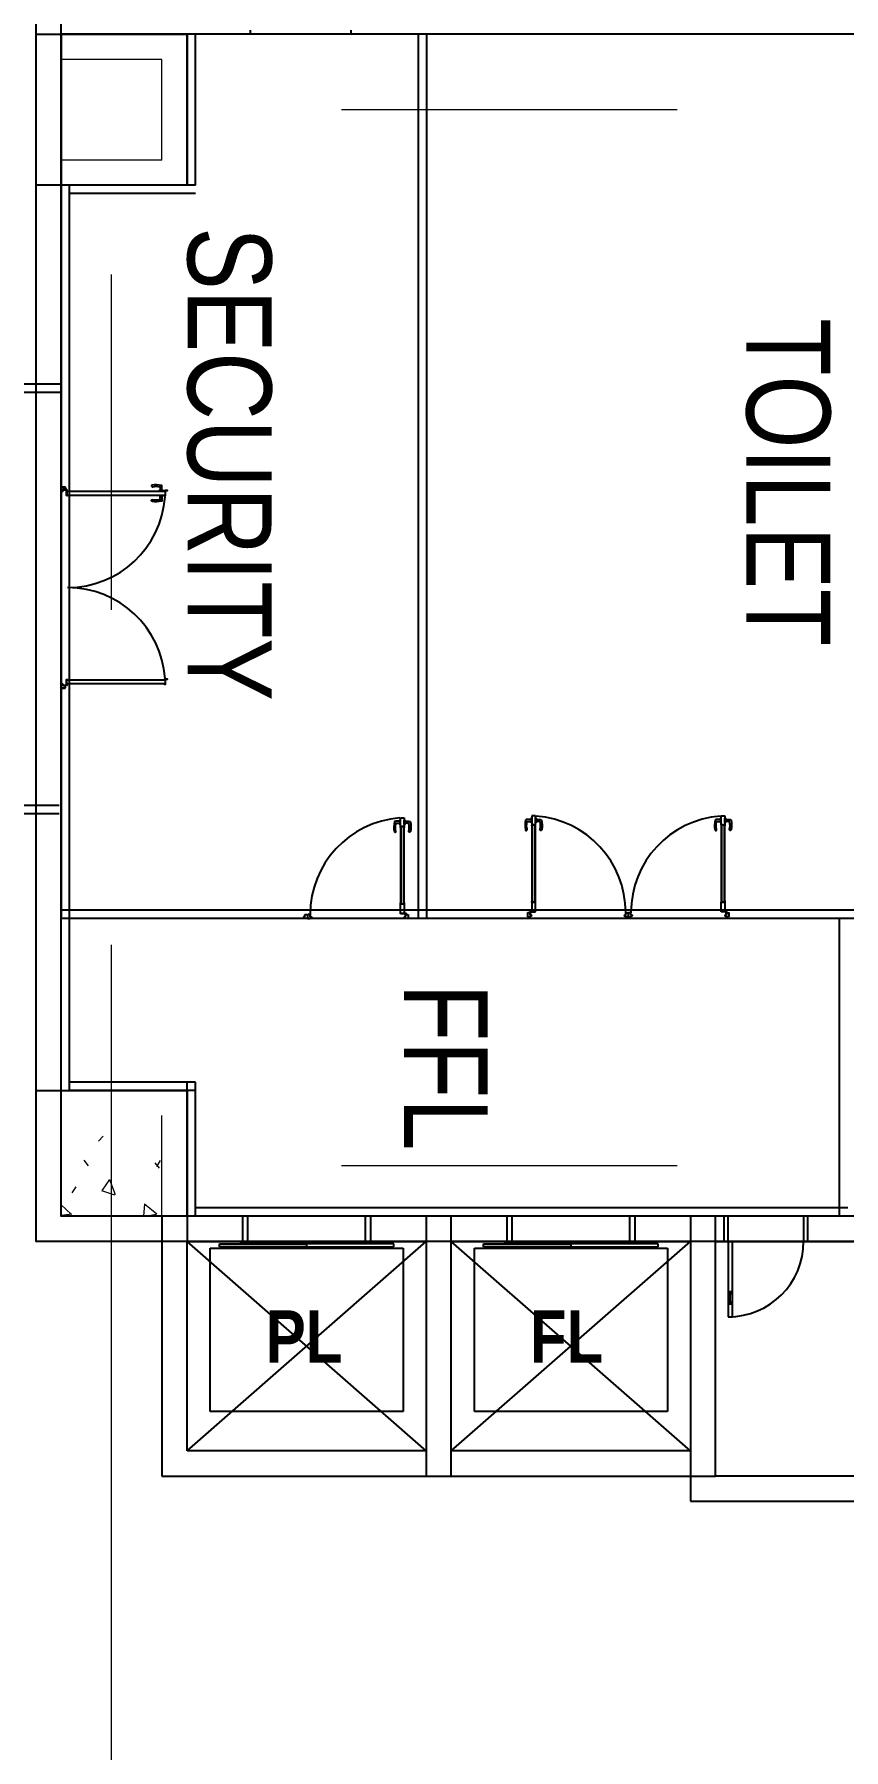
# Model space of a CAD drawing. Extents: x -15449 to 527173, y -170839 to 146543.
# Drawn here: x 237124 to 246771, y -139614 to -119150 of the extents above; entities that cross this region are included whole.
import ezdxf

# ---------------------------------------------------------------- set-up
doc = ezdxf.new("R2010")
doc.units = 0
doc.header["$LTSCALE"] = 8
doc.linetypes.add('IDA - Grid Line', pattern=[3500, 2000, -500, 500, -500])
doc.layers.get('0').update_dxf_attribs({"color": 1, "linetype": 'CONTINUOUS'})
doc.layers.add('0-T100非抗岩棉库板H10000', color=1, linetype='CONTINUOUS')
doc.layers.add('000_CTCI_CSA', color=7, linetype='CONTINUOUS')
for name, color, linetype, lineweight in [('A-_ANOTGRID_E', 7, 'CONTINUOUS', 9), ('A-ANOT----_D', 7, 'CONTINUOUS', 9), ('A-COLN----_E', 7, 'CONTINUOUS', 9), ('A-COLN----_E1', 7, 'CONTINUOUS', 9)]:
    doc.layers.add(name, color=color, linetype=linetype, lineweight=lineweight)
doc.styles.add('Arial Narrow_2', font='ARIALN.TTF', dxfattribs={"width": 0.8, "height": 0.22})
doc.styles.add('Arial Narrow_B_1', font='ARIALNB.TTF', dxfattribs={"height": 625})
doc.styles.add('Site Area', font='arial.ttf', dxfattribs={"width": 0.8})

# ---------------------------------------------------------------- blocks, each defined once
blk = doc.blocks.new('188K-SM-03-F10-ARCH-PA-Y2257103$0$AP5A-SM-03-F20-ARCH-PA-Y2230801+Y2230803$0$把手GMT水平鎖')
blk.add_lwpolyline([(24, 8), (-24, 8), (-24, 0), (24, 0)], close=True)
blk.add_lwpolyline([(-11, 0), (-11, -40), (-10, -54, 0.327495), (-4, -62, 0.089847), (104, -64, 1.144881), (99, -45, -0.137079), (16, -45, -0.349357), (11, -40), (11, 0)], format="xyb")

msp = doc.modelspace()

# ---------------------------------------------------------------- hatches: boundary and pattern name
at = {"layer": 'A-COLN----_E1'}
h = msp.add_hatch(dxfattribs=at)
h.set_pattern_fill('FP_87', color=256, angle=-90, style=0, pattern_type=2)
h.set_pattern_definition([(320, (-100112.2, 810007.4), (-159.3907, -1821.8403), [190.5, -2095.5]), (265, (-100112.2, 810007.4), (1910.5674, 352.428), [152.4, -1676.4]), (10.451, (-100125.5, 809855.5), (1751.166, -1469.4262), [161.9, -1780.901]), (316.184, (-99604.2, 810007.4), (-420.428, -2710.791), [285.75, -3143.25]), (6.636, (-99639.3, 809781.5), (2474.276, -2374.0256), [242.85, -2671.351]), (261.184, (-99604.2, 810007.4), (2474.2525, -2374.05), [228.6, -2514.6]), (291, (-99731.2, 809753.4), (-1022.6516, -1516.1442), [190.5, -2095.5]), (236, (-99731.2, 809753.4), (1841.8805, -618.021), [152.4, -1676.4]), (341.451, (-99816.5, 809627), (819.2124, -2134.1713), [161.9, -1780.901]), (307.5, (-100112.25, 810007.36), (845.5504, -30.88603), [83.82, -1572.26, 83.82, -3300.73]), (307.5, (-100112.25, 810007.36), (845.5504, -30.88603), [-1739.9, -1617.98, 83.82, -1598.93]), (277.5, (-100112.25, 810007.4), (1001.80575, -668.1966), [83.82, -886.46, 83.82, -1534.16, -641.35]), (277.5, (-100112.25, 810007.4), (1001.80575, -668.1966), [-2588.26, 83.82, -557.53]), (237.5, (-100112.25, 810573.8), (-57.2896, -1355.90933), [83.82, -551.18, 83.82, -4526.28]), (237.5, (-100112.25, 810573.8), (-57.2896, -1355.90933), [-718.82, -1897.38, 83.82, -2545.08]), (227.5, (-100112.2, 810827.8), (254.2664, -1481.2932), [83.82, -741.68, 83.82, -3098.8]), (227.5, (-100112.2, 810827.8), (254.2664, -1481.2932), [-909.32, -1231.9, 83.82, -1783.08])])
h.paths.add_polyline_path([(237443.8697, -133249.8189), (238643.8697, -133249.8189), (238643.8697, -132049.8189), (237443.8697, -132049.8189)])

# ---------------------------------------------------------------- linework, layer by layer
at = {"color": 252}
for p, q in [((237443.8697, -119149.8189), (237443.8697, -86349.8189)), ((237493.8697, -124550.388), (237443.8697, -124550.388)), ((237443.8697, -124580.8758), (237443.8697, -124556.3636)), ((237449.417, -124597.0134), (237443.8697, -124580.8758)), ((237449.8453, -124550.388), (237487.8941, -124550.388)), ((237460.7721, -124600.388), (237454.1454, -124600.388)), ((237461.5526, -124590.0221), (237454.2355, -124590.0221)), ((237454.2355, -124590.0221), (237454.2355, -124596.7295)), ((237454.2355, -124596.7295), (237461.5526, -124596.7295)), ((237461.5526, -124591.2416), (237461.5526, -124590.0221)), ((237461.6746, -124591.2416), (237461.5526, -124591.2416)), ((237461.5526, -124596.7295), (237461.5526, -124595.5099)), ((237461.5526, -124595.5099), (237461.6746, -124595.5099)), ((237462.7721, -124587.4612), (237462.7721, -124588.9873)), ((237462.7721, -124589.1075), (237462.7721, -124590.1441)), ((237462.7721, -124596.6075), (237462.7721, -124597.6441)), ((237462.7721, -124597.6441), (237462.7721, -124598.388)), ((237466.7355, -124594.96), (237466.7355, -124591.7916)), ((237493.8697, -124580.8758), (237466.8697, -124580.8758)), ((237466.8697, -124580.8758), (237469.3575, -124580.8758)), ((237493.8697, -124556.3636), (237493.8697, -124580.8758)), ((238609.8809, -124658.3992), (238609.8809, -124650.3992)), ((238609.8809, -124650.3992), (238658.8809, -124650.3992)), ((238658.8809, -124658.3992), (238609.8809, -124658.3992)), ((238623.3809, -124697.9617), (238623.3809, -124658.3992)), ((238645.3809, -124698.3992), (238644.7836, -124712.2745)), ((238645.3809, -124658.3992), (238645.3809, -124698.3992)), ((238658.8809, -124650.3992), (238658.8809, -124658.3992)), ((237449.417, -126903.7626), (237443.8697, -126919.9002)), ((237443.8697, -126919.9002), (237443.8697, -126944.4124)), ((237493.8697, -126950.388), (237443.8697, -126950.388)), ((237449.8453, -126950.388), (237487.8941, -126950.388)), ((237460.7721, -126900.388), (237454.1454, -126900.388)), ((237454.2355, -126910.7538), (237454.2355, -126904.0465)), ((237454.2355, -126904.0465), (237461.5526, -126904.0465)), ((237461.5526, -126910.7538), (237454.2355, -126910.7538)), ((237461.5526, -126904.0465), (237461.5526, -126905.266)), ((237461.5526, -126905.266), (237461.6746, -126905.266)), ((237461.6746, -126909.5343), (237461.5526, -126909.5343)), ((237461.5526, -126909.5343), (237461.5526, -126910.7538)), ((237462.7721, -126903.1319), (237462.7721, -126902.388)), ((237462.7721, -126904.1685), (237462.7721, -126903.1319)), ((237462.7721, -126911.6685), (237462.7721, -126910.6319)), ((237462.7721, -126913.3148), (237462.7721, -126911.7887)), ((237466.7355, -126905.816), (237466.7355, -126908.9844)), ((237493.8697, -126919.9002), (237470.8338, -126919.9002)), ((237470.8338, -126919.9002), (237471.3575, -126919.9002)), ((237493.8697, -126944.4124), (237493.8697, -126919.9002)), ((242093.8697, -133249.8189), (238643.8697, -133249.8189)), ((238643.8697, -133249.8189), (238643.8697, -136349.8189)), ((239668.8697, -133249.8189), (239603.8697, -133249.8189)), ((239603.8697, -133249.8189), (239603.8697, -133549.8189)), ((239668.8697, -133549.8189), (239668.8697, -133249.8189)), ((241133.8697, -133249.8189), (241068.8697, -133249.8189)), ((241068.8697, -133249.8189), (241068.8697, -133549.8189)), ((241133.8697, -133549.8189), (241133.8697, -133249.8189)), ((245243.8697, -133249.8189), (241793.8697, -133249.8189)), ((241793.8697, -133249.8189), (241793.8697, -136349.8189)), ((242093.8697, -136349.8189), (242093.8697, -133249.8189)), ((242818.8697, -133249.8189), (242753.8697, -133249.8189)), ((242753.8697, -133249.8189), (242753.8697, -133549.8189)), ((242818.8697, -133549.8189), (242818.8697, -133249.8189)), ((244283.8697, -133249.8189), (244218.8697, -133249.8189)), ((244218.8697, -133249.8189), (244218.8697, -133549.8189)), ((244283.8697, -133549.8189), (244283.8697, -133249.8189)), ((244943.8697, -133249.8188), (244943.8697, -136649.8188)), ((252743.8697, -133249.8188), (244943.8697, -133249.8188)), ((245243.8697, -136349.8189), (245243.8697, -133249.8189)), ((245343.8697, -133249.8189), (245343.8697, -133549.8189)), ((245393.8697, -133249.8189), (245343.8697, -133249.8189)), ((245393.8697, -133549.8189), (245393.8697, -133249.8189)), ((246293.8697, -133249.8189), (246293.8697, -133549.8189)), ((246343.8697, -133249.8189), (246293.8697, -133249.8189)), ((246343.8697, -133549.8189), (246343.8697, -133249.8189)), ((238943.8697, -133549.8189), (241793.8697, -133549.8189)), ((238943.8697, -136049.8189), (238943.8697, -133549.8189)), ((238943.8697, -136049.8189), (241793.8697, -133549.8189)), ((241793.8697, -136049.8189), (238943.8697, -133549.8189)), ((239218.8697, -133629.8189), (241518.8697, -133629.8189)), ((239218.8697, -135579.8189), (239218.8697, -133629.8189)), ((239328.8697, -133579.8189), (240368.8697, -133579.8189)), ((239328.8697, -133614.8189), (239328.8697, -133579.8189)), ((240368.8697, -133614.8189), (239328.8697, -133614.8189)), ((240368.8697, -133549.8189), (239573.8697, -133549.8189)), ((239573.8697, -133549.8189), (239573.8697, -133559.8189)), ((239573.8697, -133559.8189), (240368.8697, -133559.8189)), ((239603.8697, -133549.8189), (239668.8697, -133549.8189)), ((240368.8697, -133559.8189), (240368.8697, -133549.8189)), ((241163.8697, -133549.8189), (240368.8697, -133549.8189)), ((240368.8697, -133549.8189), (240368.8697, -133559.8189)), ((240368.8697, -133559.8189), (241163.8697, -133559.8189)), ((240368.8697, -133579.8189), (240368.8697, -133614.8189)), ((241408.8697, -133579.8189), (240368.8697, -133579.8189)), ((240368.8697, -133579.8189), (240368.8697, -133614.8189)), ((240368.8697, -133614.8189), (241408.8697, -133614.8189)), ((241068.8697, -133549.8189), (241133.8697, -133549.8189)), ((241163.8697, -133559.8189), (241163.8697, -133549.8189)), ((241408.8697, -133614.8189), (241408.8697, -133579.8189)), ((241518.8697, -133629.8189), (241518.8697, -135579.8189)), ((241793.8697, -133549.8189), (241793.8697, -136049.8189)), ((242093.8697, -133549.8189), (244943.8697, -133549.8189)), ((242093.8697, -136049.8189), (242093.8697, -133549.8189)), ((242093.8697, -136049.8189), (244943.8697, -133549.8189)), ((244943.8697, -136049.8189), (242093.8697, -133549.8189)), ((242368.8697, -133629.8189), (244668.8697, -133629.8189)), ((242368.8697, -135579.8189), (242368.8697, -133629.8189)), ((242478.8697, -133579.8189), (243518.8697, -133579.8189)), ((242478.8697, -133614.8189), (242478.8697, -133579.8189)), ((243518.8697, -133614.8189), (242478.8697, -133614.8189)), ((243518.8697, -133549.8189), (242723.8697, -133549.8189)), ((242723.8697, -133549.8189), (242723.8697, -133559.8189)), ((242723.8697, -133559.8189), (243518.8697, -133559.8189)), ((242753.8697, -133549.8189), (242818.8697, -133549.8189)), ((243518.8697, -133559.8189), (243518.8697, -133549.8189)), ((244313.8697, -133549.8189), (243518.8697, -133549.8189)), ((243518.8697, -133549.8189), (243518.8697, -133559.8189)), ((243518.8697, -133559.8189), (244313.8697, -133559.8189)), ((243518.8697, -133579.8189), (243518.8697, -133614.8189)), ((244558.8697, -133579.8189), (243518.8697, -133579.8189)), ((243518.8697, -133579.8189), (243518.8697, -133614.8189)), ((243518.8697, -133614.8189), (244558.8697, -133614.8189)), ((244218.8697, -133549.8189), (244283.8697, -133549.8189)), ((244313.8697, -133559.8189), (244313.8697, -133549.8189)), ((244558.8697, -133614.8189), (244558.8697, -133579.8189)), ((244668.8697, -133629.8189), (244668.8697, -135579.8189)), ((244943.8697, -133549.8189), (244943.8697, -136049.8189)), ((245243.8697, -136349.8188), (245243.8697, -133549.8189)), ((245243.8697, -133549.8189), (252443.8697, -133549.8189)), ((245343.8697, -133549.8189), (245393.8697, -133549.8189)), ((245443.8697, -133549.8189), (245393.8697, -133549.8189)), ((245393.8697, -133549.8189), (245393.8697, -134449.8189)), ((245443.8697, -134449.8189), (245443.8697, -133549.8189)), ((246293.8697, -133549.8189), (246343.8697, -133549.8189)), ((245443.8697, -134149.8189), (245393.8697, -134149.8189)), ((245443.8697, -134174.8189), (245393.8697, -134174.8189)), ((245418.8697, -134274.8189), (245418.8697, -134174.8189)), ((245443.8697, -134274.8189), (245393.8697, -134274.8189)), ((245443.8697, -134299.8189), (245393.8697, -134299.8189)), ((245393.8697, -134449.8189), (245443.8697, -134449.8189)), ((241518.8697, -135579.8189), (239218.8697, -135579.8189)), ((244668.8697, -135579.8189), (242368.8697, -135579.8189)), ((241793.8697, -136049.8189), (238943.8697, -136049.8189)), ((244943.8697, -136049.8189), (242093.8697, -136049.8189)), ((238643.8697, -136349.8189), (242093.8697, -136349.8189)), ((241793.8697, -136349.8189), (245243.8697, -136349.8189)), ((252443.8697, -136349.8188), (245243.8697, -136349.8188)), ((244943.8697, -136649.8188), (252743.8697, -136649.8188))]:
    msp.add_line(p, q, dxfattribs=at)
for points in [[(238943.8697, -119149.8189), (238943.8697, -120949.8189), (237143.8697, -120949.8189), (237143.8697, -119149.8189)], [(237467.5068, -124583.3758), (237499.8727, -124583.3758), (237499.8727, -124580.8758), (237467.5068, -124580.8758)], [(237507.2346, -124635.7377), (237507.2346, -124590.7377), (237509.7346, -124590.7377), (237509.7346, -124635.7377)], [(238609.8809, -124600.3992), (238658.8809, -124600.3992), (238658.8809, -124592.3992), (238609.8809, -124592.3992)], [(237507.2346, -126865.0383), (237507.2346, -126910.0383), (237509.7346, -126910.0383), (237509.7346, -126865.0383)], [(237471.5068, -126917.4002), (237499.8727, -126917.4002), (237499.8727, -126919.9002), (237471.5068, -126919.9002)], [(238943.8697, -131749.8189), (238943.8697, -133549.8189), (237143.8697, -133549.8189), (237143.8697, -131749.8189)]]:
    msp.add_lwpolyline(points, close=True, dxfattribs=at)
for points in [[(239697.7676, -119101.8189), (239697.7676, -119151.8189)], [(240897.7676, -119101.8189), (240897.7676, -119151.8189)]]:
    msp.add_lwpolyline(points, dxfattribs=at)
for points in [[(238684.8809, -124591.509), (238703.1736, -124591.509), (238684.8809, -124591.509), (238684.8809, -124657.4724), (238683.4175, -124657.4724), (238683.4175, -124653.1431), (238672.6858, -124653.1431, -0.4142135624), (238671.4663, -124651.9236), (238671.4663, -124650.7041), (238672.6858, -124650.7041), (238672.6858, -124651.6797), (238682.4419, -124651.6797), (238682.4419, -124650.3992), (237509.6736, -124650.3992), (237509.6736, -124651.6797), (237519.4297, -124651.6797), (237519.4297, -124650.7041), (237520.6492, -124650.7041), (237520.6492, -124651.9236, -0.4142135624), (237519.4297, -124653.1431), (237508.4541, -124653.1431, -0.4142135624), (237507.2346, -124651.9236), (237507.2346, -124598.8748, -0.4142135624), (237508.4541, -124597.6553), (237519.4297, -124597.6553, -0.4142135624), (237520.6492, -124598.8748), (237520.6492, -124600.0943), (237519.4297, -124600.0943), (237519.4297, -124599.1187), (237509.6736, -124599.1187), (237509.6736, -124600.3992), (238682.4419, -124600.3992), (238682.4419, -124599.1187), (238672.6858, -124599.1187), (238672.6858, -124600.0943), (238671.4663, -124600.0943), (238671.4663, -124598.8748, -0.4142135624), (238672.6858, -124597.6553), (238682.4419, -124597.6553), (238682.4419, -124589.6797, -0.4142135624), (238683.0517, -124589.07), (238705.0029, -124589.07, -0.4142135624), (238705.6126, -124589.6797), (238705.6126, -124597.6066), (238703.1736, -124597.6066), (238703.1736, -124591.509)], [(238645.3809, -124592.3992), (238645.3809, -124552.3992), (238644.7836, -124538.5239, 0.3274951513), (238637.9424, -124530.6373, 0.0898474918), (238530.6079, -124528.3961, 1.1448812629), (238534.9774, -124547.7267, -0.1370794299), (238618.1666, -124547.6524, -0.3493567738), (238623.3809, -124552.8367), (238623.3809, -124592.3992)], [(238684.8809, -126841.4866), (238703.1736, -126841.4866), (238684.8809, -126841.4866), (238684.8809, -126907.4499), (238683.4175, -126907.4499), (238683.4175, -126903.1207), (238672.6858, -126903.1207, -0.4142135624), (238671.4663, -126901.9012), (238671.4663, -126900.6817), (238672.6858, -126900.6817), (238672.6858, -126901.6573), (238682.4419, -126901.6573), (238682.4419, -126900.3768), (237509.6736, -126900.3768), (237509.6736, -126901.6573), (237519.4297, -126901.6573), (237519.4297, -126900.6817), (237520.6492, -126900.6817), (237520.6492, -126901.9012, -0.4142135624), (237519.4297, -126903.1207), (237508.4541, -126903.1207, -0.4142135624), (237507.2346, -126901.9012), (237507.2346, -126848.8524, -0.4142135624), (237508.4541, -126847.6329), (237519.4297, -126847.6329, -0.4142135624), (237520.6492, -126848.8524), (237520.6492, -126850.0719), (237519.4297, -126850.0719), (237519.4297, -126849.0963), (237509.6736, -126849.0963), (237509.6736, -126850.3768), (238682.4419, -126850.3768), (238682.4419, -126849.0963), (238672.6858, -126849.0963), (238672.6858, -126850.0719), (238671.4663, -126850.0719), (238671.4663, -126848.8524, -0.4142135624), (238672.6858, -126847.6329), (238682.4419, -126847.6329), (238682.4419, -126839.6573, -0.4142135624), (238683.0517, -126839.0475), (238705.0029, -126839.0475, -0.4142135624), (238705.6126, -126839.6573), (238705.6126, -126847.5841), (238703.1736, -126847.5841), (238703.1736, -126841.4866)]]:
    msp.add_lwpolyline(points, format="xyb", dxfattribs=at)
for centre, radius, start, end in [((237449.8453, -124556.3636), 5.9756, 90, 180), ((237454.1454, -124595.388), 5, 198.97040781, 270), ((237460.7721, -124598.388), 2, 270, 0), ((237461.6746, -124590.1441), 1.0976, 270, 360), ((237461.6746, -124596.6075), 1.0976, 0, 90), ((237469.3575, -124587.4612), 6.5854, 90, 180), ((237462.7721, -124593.3758), 4.2683, 21.78678929, 90), ((237462.7721, -124593.3758), 4.2683, 270, 338.21321071), ((237487.8941, -124556.3636), 5.9756, 360, 90), ((237519.8687, -124585.3758), 1165.0122, 270, 355.9992809), ((237519.8687, -126915.4002), 1165.0122, 4.0007191, 90), ((237449.8453, -126944.4124), 5.9756, 180, 270), ((237454.1454, -126905.388), 5, 90, 161.02959219), ((237460.7721, -126902.388), 2, 360, 90), ((237461.6746, -126904.1685), 1.0976, 270, 360), ((237461.6746, -126910.6319), 1.0976, 0, 90), ((237462.7721, -126907.4002), 4.2683, 21.78678929, 90), ((237462.7721, -126907.4002), 4.2683, 270, 338.2132107), ((237471.0956, -126911.3525), 8.5517, 193.26563358, 271.75467478), ((237487.8941, -126944.4124), 5.9756, 270, 360), ((245393.8697, -133549.8189), 900, 270, 0), ((245393.8697, -133549.8189), 900, 270, 0)]:
    msp.add_arc(centre, radius, start, end, dxfattribs=at)
at = {"color": 252, "extrusion": (4.70198e-38, -5.22024e-54, -1)}
msp.add_ellipse((237505.2346, -124585.3758), major_axis=(4.9497, -4.9497), ratio=1, start_param=3.926990817, end_param=10.2101761242, dxfattribs=at)
at = {"color": 252, "extrusion": (4.70198e-38, -1.04405e-53, -1)}
for centre, major_axis, ratio, start_param, end_param in [((238531.4809, -124712.4405), (7.0711, -7.0711), 0.9999999998, 0.8728114321, 4.2841840848), ((238617.5167, -124697.2779), (4.1747, -4.1747), 1, -0.6693141162, 0.6750925816), ((238635.9883, -124711.5556), (6.24, 6.24), 1, 0.8669618225, 2.1329099035)]:
    msp.add_ellipse(centre, major_axis=major_axis, ratio=ratio, start_param=start_param, end_param=end_param, dxfattribs=at)
at = {"color": 252, "extrusion": (4.70198e-38, -1.56607e-53, -1)}
msp.add_ellipse((238578.0893, -124425.0354), major_axis=(212.9338, -212.9338), ratio=1, start_param=0.5853067095, end_param=0.943734267, dxfattribs=at)
at = {"color": 252, "extrusion": (4.70198e-38, -2.0881e-53, -1)}
msp.add_ellipse((238576.7049, -124554.2426), major_axis=(109.2962, -109.2962), ratio=1, start_param=0.5138301722, end_param=1.0587516634, dxfattribs=at)
at = {"color": 252}
msp.add_ellipse((237505.2346, -126915.4002), major_axis=(4.9497, 4.9497), ratio=1, start_param=3.926990817, end_param=10.2101761242, dxfattribs=at)
at = {"layer": '0-T100非抗岩棉库板H10000', "lineweight": -3}
for p, q in [((249743.8697, -119149.8189), (237443.8697, -119149.8189)), ((238943.8697, -120949.8189), (238943.8697, -119149.8189)), ((239043.8697, -120949.8189), (239043.8697, -119149.8189)), ((241703.0541, -129699.8189), (241703.0541, -119149.8189)), ((241803.0541, -129699.8189), (241803.0541, -119149.8189)), ((237443.8697, -131749.8189), (237443.8697, -120949.8189)), ((237543.8697, -131749.8189), (237543.8697, -120949.8189)), ((239043.8697, -120949.8189), (237543.8697, -120949.8189)), ((239043.8697, -121049.8189), (237543.8697, -121049.8189)), ((237443.8697, -123324.8189), (225703.8584, -123324.8189)), ((237443.8697, -123424.8189), (225703.8584, -123424.8189)), ((237418.8697, -128349.8189), (225678.8584, -128349.8189)), ((237418.8697, -128449.8189), (225678.8584, -128449.8189)), ((249643.8697, -129599.8189), (237443.8697, -129599.8189)), ((249643.8697, -129699.8189), (237443.8697, -129699.8189)), ((246720.6922, -133249.8188), (246720.6922, -129699.8189)), ((239043.8697, -131649.8189), (237543.8697, -131649.8189)), ((239043.8697, -131749.8189), (237543.8697, -131749.8189)), ((238943.8697, -133249.8189), (238943.8697, -131649.8189)), ((239043.8697, -133249.8189), (239043.8697, -131649.8189)), ((246820.6922, -133149.8189), (239043.8697, -133149.8189)), ((246820.6922, -133249.8189), (239043.8697, -133249.8189))]:
    msp.add_line(p, q, dxfattribs=at)
at = {"layer": '000_CTCI_CSA', "color": 252}
for p, q in [((237443.8697, -119149.8189), (237443.8697, -129699.8189)), ((237443.8697, -133249.8189), (237443.8697, -129699.8189)), ((246820.6922, -133249.8189), (237443.8697, -133249.8189))]:
    msp.add_line(p, q, dxfattribs=at)
at = {"layer": '000_CTCI_CSA', "color": 8, "true_color": 0x808080}
for p, q in [((241489.3439, -128601.7424), (241489.3439, -128496.3511)), ((241489.3439, -128496.3511), (241531.0831, -128496.3511)), ((241531.0831, -128496.3511), (241531.0831, -128601.7424)), ((243095.4557, -128474.6921), (243053.7165, -128474.6921)), ((243053.7165, -128474.6921), (243053.7165, -128580.0834)), ((243095.4557, -128580.0834), (243095.4557, -128474.6921)), ((245312.0917, -128580.0834), (245312.0917, -128474.6921)), ((245312.0917, -128474.6921), (245353.8308, -128474.6921)), ((245353.8308, -128474.6921), (245353.8308, -128580.0834)), ((241531.0831, -128601.7424), (241489.3439, -128601.7424)), ((241489.97, -128613.8468), (241489.97, -128601.012)), ((241490.8647, -128615.1787), (241490.0299, -128614.0309)), ((241490.2831, -128600.699), (241530.1439, -128600.699)), ((241491.0135, -128602.2642), (241491.0135, -128603.9337)), ((241491.0135, -128605.6033), (241491.0135, -128613.012)), ((241509.9005, -128601.9511), (241491.3266, -128601.9511)), ((241491.3266, -128604.2468), (241495.9179, -128604.2468)), ((241495.9179, -128605.2903), (241491.3266, -128605.2903)), ((241492.057, -128605.2903), (241491.4309, -128605.2903)), ((241491.4309, -128605.2903), (241491.4309, -129520.6294)), ((241491.4309, -128613.4294), (241491.4309, -128614.9946)), ((241492.057, -129520.6294), (241492.057, -128605.2903)), ((241496.2309, -128604.5598), (241496.2309, -128604.9772)), ((241510.2135, -128601.6381), (241509.9005, -128601.9511)), ((241510.5266, -128601.9511), (241510.2135, -128601.6381)), ((241529.1005, -128601.9511), (241510.5266, -128601.9511)), ((241524.1961, -128604.9772), (241524.1961, -128604.5598)), ((241524.5092, -128604.2468), (241529.1005, -128604.2468)), ((241529.1005, -128605.2903), (241524.5092, -128605.2903)), ((241528.37, -128605.2903), (241528.37, -129520.6294)), ((241528.9961, -128605.2903), (241528.37, -128605.2903)), ((241528.9961, -129520.6294), (241528.9961, -128605.2903)), ((241528.9961, -128614.9946), (241528.9961, -128613.4294)), ((241529.4135, -128603.9337), (241529.4135, -128602.2642)), ((241529.4135, -128613.012), (241529.4135, -128605.6033)), ((241530.3971, -128614.0309), (241529.5623, -128615.1787)), ((241530.457, -128601.012), (241530.457, -128613.8468)), ((243053.7165, -128580.0834), (243095.4557, -128580.0834)), ((243054.3426, -128579.353), (243054.3426, -128592.1878)), ((243054.4025, -128592.3719), (243055.2373, -128593.5197)), ((243094.5165, -128579.04), (243054.6557, -128579.04)), ((243055.3861, -128582.2747), (243055.3861, -128580.6052)), ((243055.3861, -128591.353), (243055.3861, -128583.9443)), ((243055.6991, -128580.2921), (243074.273, -128580.2921)), ((243060.2904, -128582.5878), (243055.6991, -128582.5878)), ((243055.6991, -128583.6313), (243060.2904, -128583.6313)), ((243055.8035, -129498.9704), (243055.8035, -128583.6313)), ((243055.8035, -128583.6313), (243056.4296, -128583.6313)), ((243055.8035, -128593.3356), (243055.8035, -128591.7704)), ((243056.4296, -128583.6313), (243056.4296, -129498.9704)), ((243060.6035, -128583.3182), (243060.6035, -128582.9008)), ((243074.273, -128580.2921), (243074.5861, -128579.9791)), ((243074.5861, -128579.9791), (243074.8991, -128580.2921)), ((243074.8991, -128580.2921), (243093.473, -128580.2921)), ((243088.5687, -128582.9008), (243088.5687, -128583.3182)), ((243093.473, -128582.5878), (243088.8817, -128582.5878)), ((243088.8817, -128583.6313), (243093.473, -128583.6313)), ((243092.7426, -129498.9704), (243092.7426, -128583.6313)), ((243092.7426, -128583.6313), (243093.3687, -128583.6313)), ((243093.3687, -128583.6313), (243093.3687, -129498.9704)), ((243093.3687, -128591.7704), (243093.3687, -128593.3356)), ((243093.7861, -128580.6052), (243093.7861, -128582.2747)), ((243093.7861, -128583.9443), (243093.7861, -128591.353)), ((243093.9349, -128593.5197), (243094.7697, -128592.3719)), ((243094.8296, -128592.1878), (243094.8296, -128579.353)), ((245353.8308, -128580.0834), (245312.0917, -128580.0834)), ((245312.7178, -128592.1878), (245312.7178, -128579.353)), ((245313.6124, -128593.5197), (245312.7776, -128592.3719)), ((245313.0308, -128579.04), (245352.8917, -128579.04)), ((245313.7612, -128580.6052), (245313.7612, -128582.2747)), ((245313.7612, -128583.9443), (245313.7612, -128591.353)), ((245332.6482, -128580.2921), (245314.0743, -128580.2921)), ((245314.0743, -128582.5878), (245318.6656, -128582.5878)), ((245318.6656, -128583.6313), (245314.0743, -128583.6313)), ((245314.8047, -128583.6313), (245314.1786, -128583.6313)), ((245314.1786, -128583.6313), (245314.1786, -129498.9704)), ((245314.1786, -128591.7704), (245314.1786, -128593.3356)), ((245314.8047, -129498.9704), (245314.8047, -128583.6313)), ((245318.9786, -128582.9008), (245318.9786, -128583.3182)), ((245332.9612, -128579.9791), (245332.6482, -128580.2921)), ((245333.2743, -128580.2921), (245332.9612, -128579.9791)), ((245351.8482, -128580.2921), (245333.2743, -128580.2921)), ((245346.9439, -128583.3182), (245346.9439, -128582.9008)), ((245347.2569, -128582.5878), (245351.8482, -128582.5878)), ((245351.8482, -128583.6313), (245347.2569, -128583.6313)), ((245351.1178, -128583.6313), (245351.1178, -129498.9704)), ((245351.7439, -128583.6313), (245351.1178, -128583.6313)), ((245351.7439, -129498.9704), (245351.7439, -128583.6313)), ((245351.7439, -128593.3356), (245351.7439, -128591.7704)), ((245352.1612, -128582.2747), (245352.1612, -128580.6052)), ((245352.1612, -128591.353), (245352.1612, -128583.9443)), ((245353.1449, -128592.3719), (245352.3101, -128593.5197)), ((245353.2047, -128579.353), (245353.2047, -128592.1878)), ((241489.3439, -129640.4816), (241489.3439, -129524.1772)), ((241489.3439, -129524.1772), (241531.0831, -129524.1772)), ((241491.4309, -129520.6294), (241492.057, -129520.6294)), ((241528.37, -129520.6294), (241528.9961, -129520.6294)), ((241531.0831, -129524.1772), (241531.0831, -129640.4816)), ((243095.4557, -129502.5182), (243053.7165, -129502.5182)), ((243053.7165, -129502.5182), (243053.7165, -129618.8226)), ((243056.4296, -129498.9704), (243055.8035, -129498.9704)), ((243093.3687, -129498.9704), (243092.7426, -129498.9704)), ((243095.4557, -129618.8226), (243095.4557, -129502.5182)), ((245312.0917, -129618.8226), (245312.0917, -129502.5182)), ((245312.0917, -129502.5182), (245353.8308, -129502.5182)), ((245314.1786, -129498.9704), (245314.8047, -129498.9704)), ((245351.1178, -129498.9704), (245351.7439, -129498.9704)), ((245353.8308, -129502.5182), (245353.8308, -129618.8226)), ((240334.0694, -129684.5145), (240334.0694, -129679.558)), ((240334.5911, -129679.0363), (240336.9911, -129679.0363)), ((240351.7719, -129697.8189), (240335.2694, -129686.9789)), ((240335.3216, -129680.0797), (240335.3216, -129682.0623)), ((240336.9911, -129680.0797), (240335.3216, -129680.0797)), ((240335.3216, -129682.0623), (240343.252, -129682.0623)), ((240341.5825, -129679.0363), (240349.7216, -129679.0363)), ((240343.252, -129680.0797), (240341.5825, -129680.0797)), ((240343.252, -129682.0623), (240343.252, -129680.0797)), ((240349.7216, -129679.0363), (240349.7216, -129653.3841)), ((240351.2868, -129651.8189), (240375.8085, -129651.8189)), ((240375.8085, -129697.8189), (240351.7719, -129697.8189)), ((240381.0259, -129657.0363), (240381.0259, -129692.6015)), ((240381.0259, -129657.0363), (240381.0259, -129692.6015)), ((240410.7651, -129651.8189), (240386.2433, -129651.8189)), ((240386.2433, -129697.8189), (240410.28, -129697.8189)), ((240410.28, -129697.8189), (240426.7824, -129686.9789)), ((240412.3303, -129679.0363), (240412.3303, -129653.3841)), ((240420.4694, -129679.0363), (240412.3303, -129679.0363)), ((240418.7998, -129680.0797), (240420.4694, -129680.0797)), ((240418.7998, -129682.0623), (240418.7998, -129680.0797)), ((240426.7303, -129682.0623), (240418.7998, -129682.0623)), ((240427.4607, -129679.0363), (240425.0607, -129679.0363)), ((240425.0607, -129680.0797), (240426.7303, -129680.0797)), ((240426.7303, -129680.0797), (240426.7303, -129682.0623)), ((240427.9825, -129684.5145), (240427.9825, -129679.558)), ((241531.0831, -129640.4816), (241489.3439, -129640.4816)), ((241492.4744, -129635.2642), (241539.4309, -129635.2642)), ((241492.4744, -129637.8729), (241492.4744, -129635.2642)), ((241539.4309, -129637.8729), (241492.4744, -129637.8729)), ((241534.0694, -129684.5145), (241534.0694, -129679.558)), ((241534.5911, -129679.0363), (241536.9911, -129679.0363)), ((241551.7719, -129697.8189), (241535.2694, -129686.9789)), ((241536.9911, -129680.0797), (241535.3216, -129680.0797)), ((241535.3216, -129680.0797), (241535.3216, -129682.0623)), ((241535.3216, -129682.0623), (241543.252, -129682.0623)), ((241539.4309, -129635.2642), (241539.4309, -129637.8729)), ((241541.5825, -129679.0363), (241549.7216, -129679.0363)), ((241543.252, -129680.0797), (241541.5825, -129680.0797)), ((241543.252, -129682.0623), (241543.252, -129680.0797)), ((241547.1129, -129670.6853), (241547.1129, -129645.5549)), ((241547.1129, -129645.5549), (241549.7216, -129645.5549)), ((241549.7216, -129670.6853), (241547.1129, -129670.6853)), ((241549.7216, -129645.5549), (241549.7216, -129670.6853)), ((241549.7216, -129679.0363), (241549.7216, -129653.3841)), ((241551.2868, -129651.8189), (241575.8085, -129651.8189)), ((241575.8085, -129697.8189), (241551.7719, -129697.8189)), ((241581.0259, -129657.0363), (241581.0259, -129692.6015)), ((243003.7737, -129635.3772), (243003.7737, -129670.9425)), ((243033.5128, -129630.1599), (243008.9911, -129630.1599)), ((243008.9911, -129676.1599), (243033.0277, -129676.1599)), ((243033.0277, -129676.1599), (243049.5302, -129665.3199)), ((243037.6867, -129623.8959), (243035.078, -129623.8959)), ((243035.078, -129623.8959), (243035.078, -129649.0263)), ((243035.078, -129657.3772), (243035.078, -129631.7251)), ((243035.078, -129649.0263), (243037.6867, -129649.0263)), ((243043.2171, -129657.3772), (243035.078, -129657.3772)), ((243037.6867, -129649.0263), (243037.6867, -129623.8959)), ((243041.5476, -129660.4033), (243041.5476, -129658.4207)), ((243041.5476, -129658.4207), (243043.2171, -129658.4207)), ((243049.478, -129660.4033), (243041.5476, -129660.4033)), ((243092.3252, -129613.6052), (243045.3687, -129613.6052)), ((243045.3687, -129613.6052), (243045.3687, -129616.2139)), ((243045.3687, -129616.2139), (243092.3252, -129616.2139)), ((243050.2084, -129657.3772), (243047.8084, -129657.3772)), ((243047.8084, -129658.4207), (243049.478, -129658.4207)), ((243049.478, -129658.4207), (243049.478, -129660.4033)), ((243050.7302, -129662.8555), (243050.7302, -129657.899)), ((243053.7165, -129618.8226), (243095.4557, -129618.8226)), ((243092.3252, -129616.2139), (243092.3252, -129613.6052)), ((244156.8171, -129662.8555), (244156.8171, -129657.899)), ((244157.3389, -129657.3772), (244159.7389, -129657.3772)), ((244174.5196, -129676.1599), (244158.0172, -129665.3199)), ((244158.0693, -129658.4207), (244158.0693, -129660.4033)), ((244159.7389, -129658.4207), (244158.0693, -129658.4207)), ((244158.0693, -129660.4033), (244165.9998, -129660.4033)), ((244164.3302, -129657.3772), (244172.4693, -129657.3772)), ((244165.9998, -129658.4207), (244164.3302, -129658.4207)), ((244165.9998, -129660.4033), (244165.9998, -129658.4207)), ((244172.4693, -129657.3772), (244172.4693, -129631.7251)), ((244174.0345, -129630.1599), (244198.5563, -129630.1599)), ((244198.5563, -129676.1599), (244174.5196, -129676.1599)), ((244203.7737, -129635.3772), (244203.7737, -129670.9425)), ((244203.7737, -129635.3772), (244203.7737, -129670.9425)), ((244233.5128, -129630.1599), (244208.9911, -129630.1599)), ((244208.9911, -129676.1599), (244233.0277, -129676.1599)), ((244233.0277, -129676.1599), (244249.5302, -129665.3199)), ((244235.078, -129657.3772), (244235.078, -129631.7251)), ((244243.2171, -129657.3772), (244235.078, -129657.3772)), ((244241.5476, -129658.4207), (244243.2171, -129658.4207)), ((244241.5476, -129660.4033), (244241.5476, -129658.4207)), ((244249.478, -129660.4033), (244241.5476, -129660.4033)), ((244250.2084, -129657.3772), (244247.8084, -129657.3772)), ((244247.8084, -129658.4207), (244249.478, -129658.4207)), ((244249.478, -129658.4207), (244249.478, -129660.4033)), ((244250.7302, -129662.8555), (244250.7302, -129657.899)), ((245353.8308, -129618.8226), (245312.0917, -129618.8226)), ((245315.2221, -129613.6052), (245362.1786, -129613.6052)), ((245315.2221, -129616.2139), (245315.2221, -129613.6052)), ((245362.1786, -129616.2139), (245315.2221, -129616.2139)), ((245356.8171, -129662.8555), (245356.8171, -129657.899)), ((245357.3389, -129657.3772), (245359.7389, -129657.3772)), ((245374.5196, -129676.1599), (245358.0172, -129665.3199)), ((245359.7389, -129658.4207), (245358.0693, -129658.4207)), ((245358.0693, -129658.4207), (245358.0693, -129660.4033)), ((245358.0693, -129660.4033), (245365.9998, -129660.4033)), ((245362.1786, -129613.6052), (245362.1786, -129616.2139)), ((245364.3302, -129657.3772), (245372.4693, -129657.3772)), ((245365.9998, -129658.4207), (245364.3302, -129658.4207)), ((245365.9998, -129660.4033), (245365.9998, -129658.4207)), ((245369.8606, -129649.0263), (245369.8606, -129623.8959)), ((245369.8606, -129623.8959), (245372.4693, -129623.8959)), ((245372.4693, -129649.0263), (245369.8606, -129649.0263)), ((245372.4693, -129623.8959), (245372.4693, -129649.0263)), ((245372.4693, -129657.3772), (245372.4693, -129631.7251)), ((245374.0345, -129630.1599), (245398.5563, -129630.1599)), ((245398.5563, -129676.1599), (245374.5196, -129676.1599)), ((245403.7737, -129635.3772), (245403.7737, -129670.9425))]:
    msp.add_line(p, q, dxfattribs=at)
at = {"layer": '000_CTCI_CSA', "color": 252}
for points in [[(313343.8697, -56149.8189), (313343.8697, -133549.8189), (237143.8697, -133549.8189), (237143.8697, -56149.8189)], [(313043.8697, -56449.8189), (313043.8697, -133249.8189), (237443.8697, -133249.8189), (237443.8697, -56449.8189)]]:
    msp.add_lwpolyline(points, close=True, dxfattribs=at)
at = {"layer": '000_CTCI_CSA', "color": 8, "true_color": 0x808080}
for points in [[(241510.2135, -129524.2816), (241510.5266, -129523.9685), (241529.1005, -129523.9685, 0.4142135624), (241529.4135, -129523.6555), (241529.4135, -129521.9859, 0.4142135624), (241529.1005, -129521.6729), (241524.5092, -129521.6729, -0.4142135624), (241524.1961, -129521.3598), (241524.1961, -129520.9424, -0.4142135624), (241524.5092, -129520.6294), (241529.1005, -129520.6294, 0.4142135624), (241529.4135, -129520.3164), (241529.4135, -129512.9077, 0.4142135624), (241529.2048, -129512.699), (241529.2048, -129512.699, -0.4142135624), (241528.9961, -129512.4903), (241528.9961, -129510.9251, -0.7263600574), (241529.5623, -129510.7409), (241530.3971, -129511.8888, -0.1585068778), (241530.457, -129512.0729), (241530.457, -129524.9077, -0.4142135624), (241530.1439, -129525.2207), (241490.2831, -129525.2207, -0.4142135624), (241489.97, -129524.9077), (241489.97, -129512.0729, -0.1585068778), (241490.0299, -129511.8888), (241490.8647, -129510.7409, -0.7263600574), (241491.4309, -129510.9251), (241491.4309, -129512.4903, -0.4142135624), (241491.2222, -129512.699, 0.4142135624), (241491.0135, -129512.9077), (241491.0135, -129520.3164, 0.4142135624), (241491.3266, -129520.6294), (241495.9179, -129520.6294, -0.4142135624), (241496.2309, -129520.9424), (241496.2309, -129521.3598, -0.4142135624), (241495.9179, -129521.6729), (241491.3266, -129521.6729, 0.4142135624), (241491.0135, -129521.9859), (241491.0135, -129523.6555, 0.4142135624), (241491.3266, -129523.9685), (241509.9005, -129523.9685)], [(243074.5861, -129502.6226), (243074.273, -129502.3095), (243055.6991, -129502.3095, -0.4142135624), (243055.3861, -129501.9965), (243055.3861, -129500.3269, -0.4142135624), (243055.6991, -129500.0139), (243060.2904, -129500.0139, 0.4142135624), (243060.6035, -129499.7008), (243060.6035, -129499.2834, 0.4142135624), (243060.2904, -129498.9704), (243055.6991, -129498.9704, -0.4142135624), (243055.3861, -129498.6573), (243055.3861, -129491.2487, -0.4142135624), (243055.5948, -129491.04), (243055.5948, -129491.04, 0.4142135624), (243055.8035, -129490.8313), (243055.8035, -129489.266, 0.7263600574), (243055.2373, -129489.0819), (243054.4025, -129490.2297, 0.1585068778), (243054.3426, -129490.4139), (243054.3426, -129503.2487, 0.4142135624), (243054.6557, -129503.5617), (243094.5165, -129503.5617, 0.4142135624), (243094.8296, -129503.2487), (243094.8296, -129490.4139, 0.1585068778), (243094.7697, -129490.2297), (243093.9349, -129489.0819, 0.7263600574), (243093.3687, -129489.266), (243093.3687, -129490.8313, 0.4142135624), (243093.5774, -129491.04, -0.4142135624), (243093.7861, -129491.2487), (243093.7861, -129498.6573, -0.4142135624), (243093.473, -129498.9704), (243088.8817, -129498.9704, 0.4142135624), (243088.5687, -129499.2834), (243088.5687, -129499.7008, 0.4142135624), (243088.8817, -129500.0139), (243093.473, -129500.0139, -0.4142135624), (243093.7861, -129500.3269), (243093.7861, -129501.9965, -0.4142135624), (243093.473, -129502.3095), (243074.8991, -129502.3095)], [(245332.9612, -129502.6226), (245333.2743, -129502.3095), (245351.8482, -129502.3095, 0.4142135624), (245352.1612, -129501.9965), (245352.1612, -129500.3269, 0.4142135624), (245351.8482, -129500.0139), (245347.2569, -129500.0139, -0.4142135624), (245346.9439, -129499.7008), (245346.9439, -129499.2834, -0.4142135624), (245347.2569, -129498.9704), (245351.8482, -129498.9704, 0.4142135624), (245352.1612, -129498.6573), (245352.1612, -129491.2487, 0.4142135624), (245351.9526, -129491.04), (245351.9526, -129491.04, -0.4142135624), (245351.7439, -129490.8313), (245351.7439, -129489.266, -0.7263600574), (245352.3101, -129489.0819), (245353.1449, -129490.2297, -0.1585068778), (245353.2047, -129490.4139), (245353.2047, -129503.2487, -0.4142135624), (245352.8917, -129503.5617), (245313.0308, -129503.5617, -0.4142135624), (245312.7178, -129503.2487), (245312.7178, -129490.4139, -0.1585068778), (245312.7776, -129490.2297), (245313.6124, -129489.0819, -0.7263600574), (245314.1786, -129489.266), (245314.1786, -129490.8313, -0.4142135624), (245313.9699, -129491.04, 0.4142135624), (245313.7612, -129491.2487), (245313.7612, -129498.6573, 0.4142135624), (245314.0743, -129498.9704), (245318.6656, -129498.9704, -0.4142135624), (245318.9786, -129499.2834), (245318.9786, -129499.7008, -0.4142135624), (245318.6656, -129500.0139), (245314.0743, -129500.0139, 0.4142135624), (245313.7612, -129500.3269), (245313.7612, -129501.9965, 0.4142135624), (245314.0743, -129502.3095), (245332.6482, -129502.3095)]]:
    msp.add_lwpolyline(points, format="xyb", close=True, dxfattribs=at)
for points in [[(240381.0259, -129649.8189), (240381.0259, -129699.8189)], [(240381.0259, -129649.8189), (240381.0259, -129699.8189)], [(241581.0259, -129649.8189), (241581.0259, -129699.8189)], [(243003.7737, -129628.1599), (243003.7737, -129678.1599)], [(244203.7737, -129628.1599), (244203.7737, -129678.1599)], [(244203.7737, -129628.1599), (244203.7737, -129678.1599)], [(245403.7737, -129628.1599), (245403.7737, -129678.1599)]]:
    msp.add_lwpolyline(points, dxfattribs=at)
for centre, radius, start, end in [((241565.1566, -129647.9163), 1152.8301, 94.18650818, 180.14693973), ((243019.643, -129626.2573), 1152.8301, 359.85306027, 85.81349182), ((245387.9043, -129626.2573), 1152.8301, 94.18650818, 180.14693973), ((241490.2831, -128601.012), 0.313, 90.00001025, 180.00001025), ((241490.2831, -128613.8468), 0.313, 180.00000512, 216.02737916), ((241491.1179, -128614.9946), 0.313, 216.02736435, 359.99998975), ((241491.3266, -128602.2642), 0.313, 90.00001025, 180.00001025), ((241491.3266, -128603.9337), 0.313, 179.99998975, 269.99998975), ((241491.3266, -128605.6033), 0.313, 89.99998292, 179.99998292), ((241491.2222, -128613.012), 0.2087, 180.00001537, 270.00001537), ((241491.2222, -128613.4294), 0.2087, 359.99997951, 89.99997951), ((241495.9179, -128604.5598), 0.313, 0.00001366, 90.00001366), ((241495.9179, -128604.9772), 0.313, 270.00001366, 0.00001366), ((241524.5092, -128604.5598), 0.313, 89.99998292, 179.99998292), ((241524.5092, -128604.9772), 0.313, 179.99998975, 269.99998975), ((241529.2048, -128613.4294), 0.2087, 90.00002561, 180.00002561), ((241529.3092, -128614.9946), 0.313, 180.00000854, 323.9726354), ((241529.1005, -128602.2642), 0.313, 359.99998975, 89.99998975), ((241529.1005, -128603.9337), 0.313, 270.00001025, 0.00001025), ((241529.1005, -128605.6033), 0.313, 0.00001708, 90.00001708), ((241529.2048, -128613.012), 0.2087, 269.99998463, 359.99998463), ((241530.1439, -128601.012), 0.313, 359.99998975, 89.99998975), ((241530.1439, -128613.8468), 0.313, 323.97262084, 359.99999488), ((243054.6557, -128579.353), 0.313, 90.00001025, 180.00001025), ((243054.6557, -128592.1878), 0.313, 180.00000512, 216.02737916), ((243055.4904, -128593.3356), 0.313, 216.0273646, 359.99999146), ((243055.6991, -128580.6052), 0.313, 90.00001025, 180.00001025), ((243055.6991, -128582.2747), 0.313, 179.99998975, 269.99998975), ((243055.6991, -128583.9443), 0.313, 89.99998292, 179.99998292), ((243055.5948, -128591.353), 0.2087, 180.00001537, 270.00001537), ((243055.5948, -128591.7704), 0.2087, 359.99997439, 89.99997439), ((243060.2904, -128582.9008), 0.313, 0.00001708, 90.00001708), ((243060.2904, -128583.3182), 0.313, 270.00001025, 0.00001025), ((243088.8817, -128582.9008), 0.313, 89.99998634, 179.99998634), ((243088.8817, -128583.3182), 0.313, 179.99998634, 269.99998634), ((243093.5774, -128591.7704), 0.2087, 90.00002049, 180.00002049), ((243093.6817, -128593.3356), 0.313, 180.00001025, 323.97263565), ((243093.473, -128580.6052), 0.313, 359.99998975, 89.99998975), ((243093.473, -128582.2747), 0.313, 270.00001025, 0.00001025), ((243093.473, -128583.9443), 0.313, 0.00001708, 90.00001708), ((243093.5774, -128591.353), 0.2087, 269.99998463, 359.99998463), ((243094.5165, -128579.353), 0.313, 359.99998975, 89.99998975), ((243094.5165, -128592.1878), 0.313, 323.97262084, 359.99999488), ((245313.0308, -128579.353), 0.313, 90.00001025, 180.00001025), ((245313.0308, -128592.1878), 0.313, 180.00000512, 216.02737916), ((245313.8656, -128593.3356), 0.313, 216.02736435, 359.99998975), ((245314.0743, -128580.6052), 0.313, 90.00001025, 180.00001025), ((245314.0743, -128582.2747), 0.313, 179.99998975, 269.99998975), ((245314.0743, -128583.9443), 0.313, 89.99998292, 179.99998292), ((245313.9699, -128591.353), 0.2087, 180.00001537, 270.00001537), ((245313.9699, -128591.7704), 0.2087, 359.99997951, 89.99997951), ((245318.6656, -128582.9008), 0.313, 0.00001366, 90.00001366), ((245318.6656, -128583.3182), 0.313, 270.00001366, 0.00001366), ((245347.2569, -128582.9008), 0.313, 89.99998292, 179.99998292), ((245347.2569, -128583.3182), 0.313, 179.99998975, 269.99998975), ((245351.9526, -128591.7704), 0.2087, 90.00002561, 180.00002561), ((245352.0569, -128593.3356), 0.313, 180.00000854, 323.9726354), ((245351.8482, -128580.6052), 0.313, 359.99998975, 89.99998975), ((245351.8482, -128582.2747), 0.313, 270.00001025, 0.00001025), ((245351.8482, -128583.9443), 0.313, 0.00001708, 90.00001708), ((245351.9526, -128591.353), 0.2087, 269.99998463, 359.99998463), ((245352.8917, -128579.353), 0.313, 359.99998975, 89.99998975), ((245352.8917, -128592.1878), 0.313, 323.97262084, 359.99999488)]:
    msp.add_arc(centre, radius, start, end, dxfattribs=at)
for centre, major_axis, ratio, start_param, end_param in [((240334.5911, -129679.558), (-0.3689, -0.3689), 1, -2.3561944899, -0.7853981634), ((240337.1998, -129684.5145), (-2.2136, -2.2136), 1, -0.7853981643, 0.1209027643), ((240336.9911, -129679.558), (0.3689, -0.3689), 0.9999999999, -0.7853981634, 2.3561944901), ((240341.5825, -129679.558), (0.3689, -0.3689), 0.9999999999, 2.3561944901, 5.4977871437), ((240351.2868, -129653.3841), (-1.1068, -1.1068), 1, -2.3561944902, -0.7853981634), ((240375.8085, -129657.0363), (-3.6893, -3.6893), 1, 2.356194491, 3.926990817), ((240375.8085, -129692.6015), (3.6893, -3.6893), 1, -0.7853981634, 0.7853981634), ((241545.0259, -129639.9598), (5.165, 5.165), 1, 5.4977871438, 11.780972451), ((243008.9911, -129635.3772), (3.6893, -3.6893), 1, 2.3561944902, 3.9269908162), ((243008.9911, -129670.9425), (-3.6893, -3.6893), 1, 5.4977871438, 7.0685834706), ((243033.5128, -129631.7251), (1.1068, -1.1068), 1, 7.0685834706, 8.6393797974), ((243043.2171, -129657.899), (-0.3689, -0.3689), 0.9999999999, 0.7853981634, 3.926990817), ((243047.8084, -129657.899), (-0.3689, -0.3689), 0.9999999999, 3.926990817, 7.0685834706), ((243047.5998, -129662.8555), (2.2136, -2.2136), 1, 6.1622825429, 7.0685834715), ((243050.2084, -129657.899), (0.3689, -0.3689), 1, 7.0685834706, 8.6393797971), ((244157.3389, -129657.899), (-0.3689, -0.3689), 1, -2.3561944899, -0.7853981634), ((244159.9476, -129662.8555), (-2.2136, -2.2136), 1, -0.7853981643, 0.1209027643), ((244159.7389, -129657.899), (0.3689, -0.3689), 0.9999999999, -0.7853981634, 2.3561944901), ((244164.3302, -129657.899), (0.3689, -0.3689), 0.9999999999, 2.3561944901, 5.4977871437), ((244174.0345, -129631.7251), (-1.1068, -1.1068), 1, -2.3561944902, -0.7853981634), ((244198.5563, -129635.3772), (-3.6893, -3.6893), 1, 2.356194491, 3.926990817), ((244198.5563, -129670.9425), (3.6893, -3.6893), 1, -0.7853981634, 0.7853981634), ((245367.7737, -129618.3008), (5.165, 5.165), 1, 5.4977871438, 11.780972451)]:
    msp.add_ellipse(centre, major_axis=major_axis, ratio=ratio, start_param=start_param, end_param=end_param, dxfattribs=at)
at = {"layer": '000_CTCI_CSA', "color": 8, "true_color": 0x808080, "extrusion": (-9.86076e-32, -1.3636e-31, -1)}
for centre, major_axis, ratio, start_param, end_param in [((240386.2433, -129657.0363), (3.6893, -3.6893), 1, 2.356194491, 3.926990817), ((240386.2433, -129692.6015), (-3.6893, -3.6893), 1, -0.7853981634, 0.7853981634), ((240410.7651, -129653.3841), (1.1068, -1.1068), 1, -2.3561944902, -0.7853981634), ((240420.4694, -129679.558), (-0.3689, -0.3689), 0.9999999999, 2.3561944901, 5.4977871437), ((240425.0607, -129679.558), (-0.3689, -0.3689), 0.9999999999, -0.7853981634, 2.3561944901), ((240424.852, -129684.5145), (2.2136, -2.2136), 1, -0.7853981643, 0.1209027643), ((240427.4607, -129679.558), (0.3689, -0.3689), 1, -2.3561944899, -0.7853981634), ((241534.5911, -129679.558), (-0.3689, -0.3689), 1, 7.0685834706, 8.6393797971), ((241537.1998, -129684.5145), (-2.2136, -2.2136), 1, 6.1622825429, 7.0685834715), ((241536.9911, -129679.558), (0.3689, -0.3689), 0.9999999999, 3.926990817, 7.0685834706), ((241541.5825, -129679.558), (0.3689, -0.3689), 0.9999999999, 0.7853981634, 3.926990817), ((241551.2868, -129653.3841), (-1.1068, -1.1068), 1, 7.0685834706, 8.6393797974), ((241575.8085, -129657.0363), (-3.6893, -3.6893), 1, 2.3561944902, 3.9269908162), ((241575.8085, -129692.6015), (3.6893, -3.6893), 1, 5.4977871438, 7.0685834706), ((244208.9911, -129635.3772), (3.6893, -3.6893), 1, 2.356194491, 3.926990817), ((244208.9911, -129670.9425), (-3.6893, -3.6893), 1, -0.7853981634, 0.7853981634), ((244233.5128, -129631.7251), (1.1068, -1.1068), 1, -2.3561944902, -0.7853981634), ((244243.2171, -129657.899), (-0.3689, -0.3689), 0.9999999999, 2.3561944901, 5.4977871437), ((244247.8084, -129657.899), (-0.3689, -0.3689), 0.9999999999, -0.7853981634, 2.3561944901), ((244247.5998, -129662.8555), (2.2136, -2.2136), 1, -0.7853981643, 0.1209027643), ((244250.2084, -129657.899), (0.3689, -0.3689), 1, -2.3561944899, -0.7853981634), ((245357.3389, -129657.899), (-0.3689, -0.3689), 1, 7.0685834706, 8.6393797971), ((245359.9476, -129662.8555), (-2.2136, -2.2136), 1, 6.1622825429, 7.0685834715), ((245359.7389, -129657.899), (0.3689, -0.3689), 0.9999999999, 3.926990817, 7.0685834706), ((245364.3302, -129657.899), (0.3689, -0.3689), 0.9999999999, 0.7853981634, 3.926990817), ((245374.0345, -129631.7251), (-1.1068, -1.1068), 1, 7.0685834706, 8.6393797974), ((245398.5563, -129635.3772), (-3.6893, -3.6893), 1, 2.3561944902, 3.9269908162), ((245398.5563, -129670.9425), (3.6893, -3.6893), 1, 5.4977871438, 7.0685834706)]:
    msp.add_ellipse(centre, major_axis=major_axis, ratio=ratio, start_param=start_param, end_param=end_param, dxfattribs=at)
at = {"layer": '000_CTCI_CSA', "color": 8, "true_color": 0x808080, "extrusion": (9.86076e-32, -1.3636e-31, -1)}
msp.add_ellipse((243039.7737, -129618.3008), major_axis=(-5.165, 5.165), ratio=1, start_param=5.4977871438, end_param=11.780972451, dxfattribs=at)
at = {"layer": 'A-_ANOTGRID_E', "color": 8, "linetype": 'IDA - Grid Line', "true_color": 0x808080}
for p, q in [((238043.8697, -146013.8773), (238043.8697, -47004.7177)), ((320784.4764, -120049.8189), (233274.5842, -120049.8189)), ((320784.4764, -132649.8189), (233274.5842, -132649.8189))]:
    msp.add_line(p, q, dxfattribs=at)
at = {"layer": 'A-COLN----_E'}
for p, q in [((238643.8697, -119449.8189), (237443.8697, -119449.8189)), ((237443.8697, -119449.8189), (237443.8697, -120649.8189)), ((238643.8697, -120649.8189), (238643.8697, -119449.8189)), ((238643.8697, -120649.8189), (237443.8697, -120649.8189)), ((237443.8697, -132049.8189), (237443.8697, -133249.8189)), ((238643.8697, -133249.8189), (238643.8697, -132049.8189)), ((237443.8697, -133249.8189), (238643.8697, -133249.8189))]:
    msp.add_line(p, q, dxfattribs=at)

# ---------------------------------------------------------------- block references
at = {"layer": '000_CTCI_CSA', "color": 8, "true_color": 0x808080}
for p, xscale, yscale, zscale, rotation in [((243045.2459, -128528.1627), 1.058823529319919, 1.058823529319919, 1.058823529319919, 270), ((243103.9262, -128528.1627), -1.058823529319919, 1.058823529396959, 1.058823529412367, 90), ((245303.6211, -128528.1627), 1.058823529319919, 1.058823529319919, 1.058823529319919, 270), ((245362.3014, -128528.1627), -1.058823529319919, 1.058823529319919, 1.058823529319919, 90), ((241480.8734, -128549.8217), 1.058823529319919, 1.058823529319919, 1.058823529319919, 270), ((241539.5537, -128549.8217), -1.058823529319919, 1.058823529319919, 1.058823529319919, 90)]:
    msp.add_blockref('188K-SM-03-F10-ARCH-PA-Y2257103$0$AP5A-SM-03-F20-ARCH-PA-Y2230801+Y2230803$0$把手GMT水平鎖', p, dxfattribs=dict(at, xscale=xscale, yscale=yscale, zscale=zscale, rotation=rotation))

# ---------------------------------------------------------------- texts
at = {"color": 252, "style": 'Site Area', "width": 0.8}
for s, p in [('SECURITY', (238950.7991, -121450.9714)), ('TOILET', (245612, -122538)), ('FFL', (241528.0115, -130477))]:
    msp.add_text(s, height=1000, rotation=270, dxfattribs=at).set_placement(p)
at = {"color": 252, "style": 'Arial Narrow_B_1'}
for s, p in [('PL', (239882.3586, -134998.0387)), ('FL', (243031.506, -134998.0387))]:
    msp.add_text(s, height=625, dxfattribs=at).set_placement(p)
at = {"layer": 'A-ANOT----_D', "insert": (238855.2772, -125913.5105), "char_height": 0.22, "attachment_point": 5, "style": 'Arial Narrow_2'}
msp.add_mtext('\\A1;5000', dxfattribs=at)

doc.saveas('drawing.dxf')
